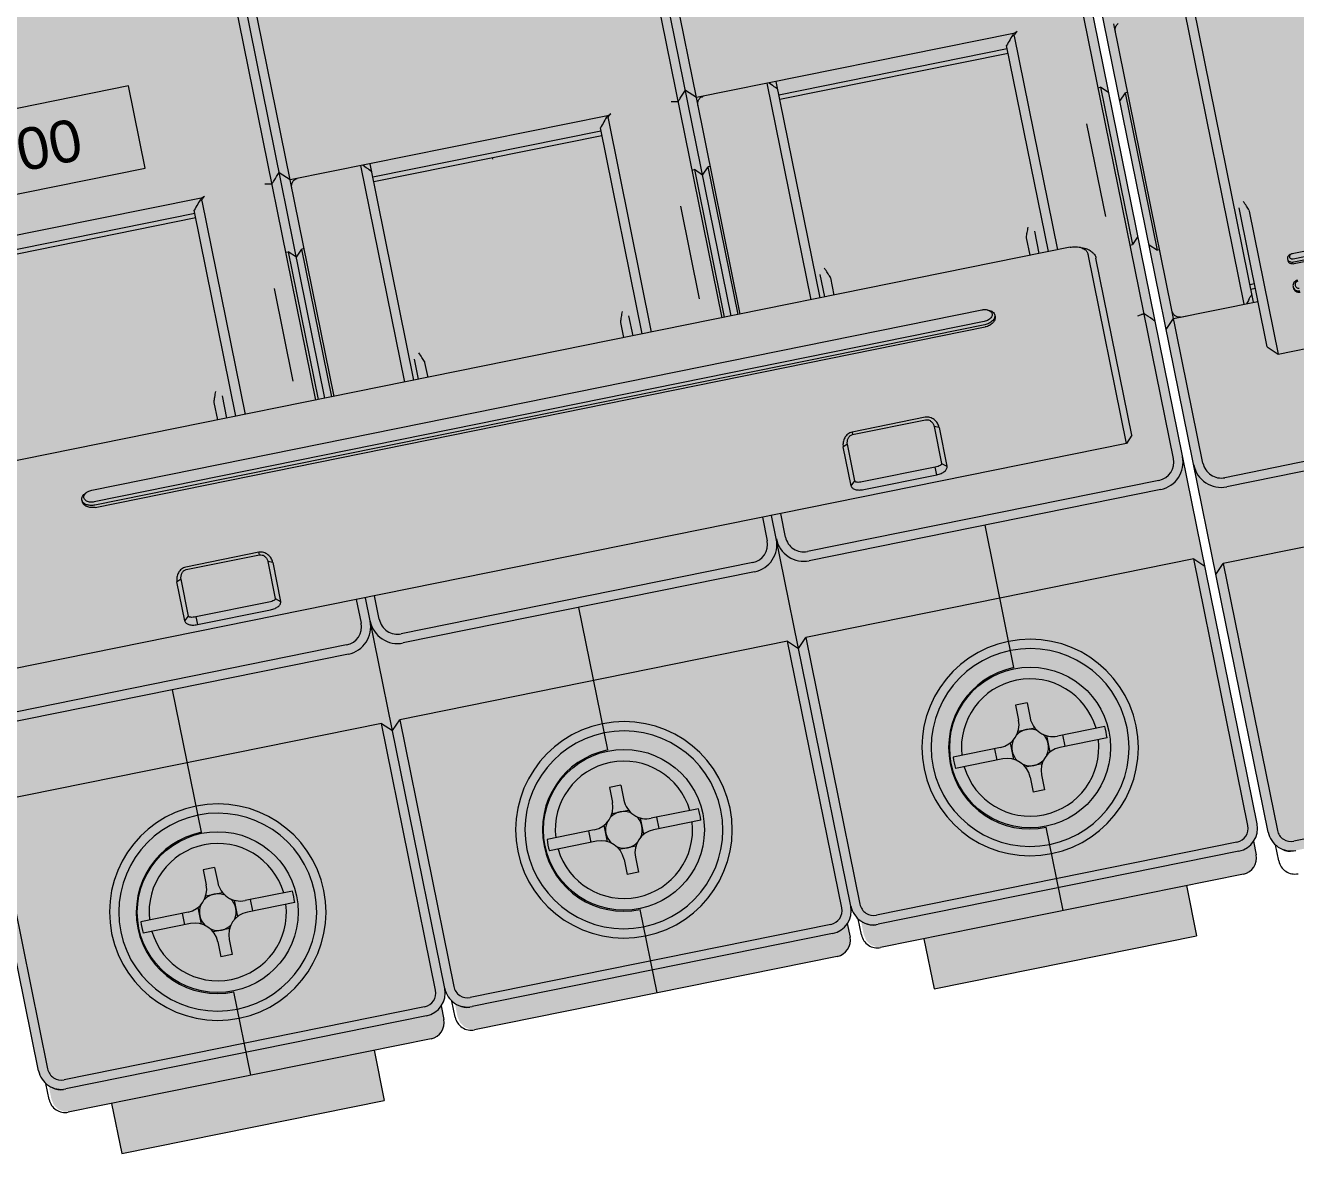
# Model space of a CAD drawing. Header units: millimetres. Extents: x -143 to 904, y -11 to 956.
# Drawn here: x 81.1 to 149.3, y 673.2 to 733.8 of the extents above; entities that cross this region are included whole.
import ezdxf
from ezdxf.enums import TextEntityAlignment as Align

# ---------------------------------------------------------------- set-up
doc = ezdxf.new("R2010")
doc.units = ezdxf.units.MM
for name, color, linetype, lineweight, true_color in [('BODY', 7, 'Continuous', 5, 0xf0f1eb), ('DETAILS', 7, 'Continuous', 5, 0x2f373d), ('LEVERS', 7, 'Continuous', 5, 0x2b7ac1), ('MARKING', 7, 'Continuous', 5, 0x2f373d), ('RECESS', 7, 'Continuous', 5, 0x6c747a), ('TERMINALS', 7, 'Continuous', 5, 0xa4adb6)]:
    doc.layers.add(name, color=color, linetype=linetype, lineweight=lineweight, true_color=true_color)
doc.layers.add('CP_DEVICES', color=7, linetype='Continuous')
doc.layers.add('PARAMETERS', color=7, linetype='Continuous', plot=False)
doc.styles.add('BLOCK_ARIAL', font='arial.ttf')

# ---------------------------------------------------------------- blocks, each defined once
blk = doc.blocks.new('AV_3P_54')
at = {"layer": 'BODY', "true_color": 0xf0f1eb}
blk.add_hatch(color=7, dxfattribs=at).paths.add_polyline_path([(14.6, 2.2), (14.6, 0), (3.1, 0), (3.1, 2.2), (1.3, 2.2), (1.03, 2.255), (0.805, 2.405), (0.655, 2.63), (0.6, 2.9), (0.6, 3.4), (0.727, 3.4), (0.59, 3.49), (0.38, 3.81), (0.32, 4), (0.3, 4.2), (0.3, 15.5), (0.3, 20.3), (0.3, 26.24), (0.3, 29.95), (0.3, 36.25), (0.3, 39.96), (0.3, 62.9), (0.32, 63.14), (0.326, 63.16), (0.3, 63.16), (0.3, 67.7), (0.3, 79), (0.32, 79.2), (0.38, 79.39), (0.59, 79.71), (0.6, 79.717), (0.6, 80.3), (0.655, 80.57), (0.805, 80.795), (1.03, 80.945), (1.3, 81), (9.2, 81), (9.2, 81), (17.1, 81), (17.37, 80.945), (17.595, 80.795), (17.745, 80.57), (17.8, 80.3), (17.8, 79.717), (17.81, 79.71), (17.948, 79.5), (17.948, 79.5), (18.02, 79.39), (18.08, 79.2), (18.1, 79), (18.12, 79.2), (18.18, 79.39), (18.39, 79.71), (18.4, 79.717), (18.4, 80.3), (18.455, 80.57), (18.605, 80.795), (18.83, 80.945), (19.1, 81), (27, 81), (27, 81), (34.9, 81), (35.17, 80.945), (35.395, 80.795), (35.545, 80.57), (35.6, 80.3), (35.6, 79.717), (35.61, 79.71), (35.748, 79.5), (35.748, 79.5), (35.82, 79.39), (35.88, 79.2), (35.9, 79), (35.92, 79.2), (35.98, 79.39), (36.052, 79.5), (36.19, 79.71), (36.2, 79.717), (36.2, 80.3), (36.255, 80.57), (36.405, 80.795), (36.63, 80.945), (36.9, 81), (44.8, 81), (52.7, 81), (52.97, 80.945), (53.195, 80.795), (53.345, 80.57), (53.4, 80.3), (53.4, 79.717), (53.41, 79.71), (53.548, 79.5), (53.62, 79.39), (53.68, 79.2), (53.7, 79), (53.7, 67.7), (53.7, 62.9), (53.7, 39.975), (53.7, 39.97), (53.7, 36.25), (53.7, 29.95), (53.7, 26.23), (53.7, 26.225), (53.7, 20.3), (53.7, 15.5), (53.7, 4.2), (53.68, 4), (53.62, 3.81), (53.41, 3.49), (53.4, 3.483), (53.4, 2.9), (53.345, 2.63), (53.195, 2.405), (52.97, 2.255), (52.7, 2.2), (50.9, 2.2), (50.2, 2.2), (50.2, 0), (38.7, 0), (38.7, 2.2), (36.9, 2.2), (36.63, 2.255), (36.405, 2.405), (36.255, 2.63), (36.2, 2.9), (36.2, 3.4), (36.327, 3.4), (36.19, 3.49), (35.98, 3.81), (35.92, 4), (35.9, 4.2), (35.88, 4), (35.82, 3.81), (35.61, 3.49), (35.6, 3.483), (35.6, 2.9), (35.545, 2.63), (35.395, 2.405), (35.17, 2.255), (34.9, 2.2), (27, 2.2), (27, 2.2), (19.1, 2.2), (18.83, 2.255), (18.605, 2.405), (18.455, 2.63), (18.4, 2.9), (18.4, 3.4), (18.527, 3.4), (18.39, 3.49), (18.18, 3.81), (18.12, 4), (18.1, 4.2), (18.08, 4), (18.02, 3.81), (17.81, 3.49), (17.8, 3.483), (17.8, 2.9), (17.745, 2.63), (17.595, 2.405), (17.37, 2.255), (17.1, 2.2), (15.3, 2.2)])
at = {"layer": 'LEVERS'}
blk.add_hatch(color=256, dxfattribs=at).paths.add_polyline_path([(2.25, 29.435), (2.26, 29.475), (2.265, 29.515), (2.28, 29.55), (2.3, 29.59), (2.32, 29.63), (2.34, 29.665), (2.37, 29.7), (2.4, 29.735), (2.435, 29.765), (2.47, 29.8), (2.51, 29.825), (2.555, 29.855), (2.6, 29.885), (2.65, 29.905), (2.695, 29.93), (2.811, 29.978), (2.815, 29.98), (2.865, 30), (2.885, 30.01), (2.905, 30.015), (2.93, 30.025), (2.95, 30.03), (3.025, 30.05), (3.1, 30.065), (3.175, 30.07), (3.25, 30.075), (3.8, 30.075), (4.2, 30.075), (4.4, 30.075), (4.8, 30.075), (13.4, 30.075), (13.8, 30.075), (14.2, 30.075), (14.6, 30.075), (17.7, 30.075), (17.8, 30.075), (18.1, 30.075), (18.4, 30.075), (18.5, 30.075), (21.6, 30.075), (22, 30.075), (22.2, 30.075), (22.6, 30.075), (31.2, 30.075), (31.6, 30.075), (32, 30.075), (32.4, 30.075), (35.5, 30.075), (35.6, 30.075), (35.9, 30.075), (36.2, 30.075), (36.3, 30.075), (39.4, 30.075), (39.8, 30.075), (40, 30.075), (40.4, 30.075), (49, 30.075), (49.4, 30.075), (49.8, 30.075), (50.2, 30.075), (50.75, 30.075), (50.775, 30.075), (50.8, 30.075), (50.825, 30.07), (50.85, 30.07), (50.925, 30.06), (50.995, 30.045), (51.07, 30.025), (51.135, 30), (51.155, 29.995), (51.168, 29.987), (51.305, 29.93), (51.35, 29.905), (51.4, 29.885), (51.445, 29.855), (51.49, 29.825), (51.53, 29.8), (51.565, 29.765), (51.6, 29.735), (51.63, 29.7), (51.66, 29.665), (51.68, 29.63), (51.7, 29.59), (51.72, 29.55), (51.735, 29.515), (51.74, 29.475), (51.75, 29.435), (51.75, 29.395), (51.75, 21.625), (51.45, 21.325), (36.3, 21.325), (35.9, 21.325), (35.5, 21.325), (18.5, 21.325), (18.1, 21.325), (17.7, 21.325), (2.55, 21.325), (2.25, 21.625), (2.25, 26.64), (2.25, 29.395)])
at = {"layer": 'RECESS', "true_color": 0x6c747a}
for points in [[(21.6, 39.56), (21.69, 39.56), (22, 39.56), (32.4, 39.56), (32.42, 39.56), (32.435, 39.565), (32.455, 39.57), (32.475, 39.575), (32.495, 39.58), (32.515, 39.59), (32.54, 39.6), (32.535, 39.595), (32.525, 39.59), (32.525, 39.585), (32.52, 39.585), (32.515, 39.58), (32.495, 39.565), (32.475, 39.545), (32.46, 39.53), (32.44, 39.51), (32.435, 39.5), (32.425, 39.49), (32.42, 39.48), (32.415, 39.465), (32.41, 39.46), (32.405, 39.45), (32.4, 39.44), (32.4, 39.43), (32.4, 30.075), (32, 30.075), (31.6, 30.075), (31.2, 30.075), (22.6, 30.075), (22.2, 30.075), (22, 30.075), (21.6, 30.075), (18.5, 30.075), (18.4, 30.075), (18.1, 30.075), (17.8, 30.075), (17.7, 30.075), (17.7, 36.55), (17.7, 39.56), (17.73, 39.59), (17.755, 39.615), (17.785, 39.645), (17.81, 39.675), (17.885, 39.745), (17.955, 39.82), (18.03, 39.895), (18.1, 39.975), (18.1, 39.96), (18.5, 39.56), (18.77, 39.56), (18.8, 39.56)], [(39.4, 39.56), (39.49, 39.56), (39.8, 39.56), (50.2, 39.56), (50.22, 39.56), (50.235, 39.565), (50.255, 39.57), (50.275, 39.575), (50.295, 39.58), (50.315, 39.59), (50.34, 39.6), (50.335, 39.595), (50.325, 39.59), (50.325, 39.585), (50.32, 39.585), (50.315, 39.58), (50.295, 39.565), (50.275, 39.545), (50.26, 39.53), (50.24, 39.51), (50.235, 39.5), (50.225, 39.49), (50.22, 39.48), (50.215, 39.465), (50.21, 39.46), (50.205, 39.45), (50.2, 39.44), (50.2, 39.43), (50.2, 30.075), (49.8, 30.075), (49.4, 30.075), (49, 30.075), (40.4, 30.075), (40, 30.075), (39.8, 30.075), (39.4, 30.075), (36.3, 30.075), (36.2, 30.075), (35.9, 30.075), (35.6, 30.075), (35.5, 30.075), (35.5, 36.55), (35.5, 39.56), (35.53, 39.59), (35.555, 39.615), (35.585, 39.645), (35.61, 39.675), (35.685, 39.745), (35.755, 39.82), (35.83, 39.895), (35.9, 39.975), (35.9, 39.96), (36.3, 39.56), (36.57, 39.56), (36.6, 39.56)], [(4.2, 30.075), (3.8, 30.075), (3.8, 39.56), (3.89, 39.56), (4.2, 39.56), (14.6, 39.56), (14.62, 39.56), (14.635, 39.565), (14.655, 39.57), (14.675, 39.575), (14.695, 39.58), (14.715, 39.59), (14.74, 39.6), (14.735, 39.595), (14.725, 39.59), (14.725, 39.585), (14.72, 39.585), (14.715, 39.58), (14.695, 39.565), (14.675, 39.545), (14.66, 39.53), (14.64, 39.51), (14.635, 39.5), (14.625, 39.49), (14.62, 39.48), (14.615, 39.465), (14.61, 39.46), (14.605, 39.45), (14.6, 39.44), (14.6, 39.43), (14.6, 30.075), (14.2, 30.075), (13.8, 30.075), (13.4, 30.075), (4.8, 30.075), (4.4, 30.075)]]:
    blk.add_hatch(color=8, dxfattribs=at).paths.add_polyline_path(points)
at = {"layer": 'TERMINALS', "true_color": 0xa4adb6}
for points in [[(10.256, 4.821), (10.107, 4.789), (9.957, 4.762), (9.807, 4.74), (9.656, 4.722), (9.504, 4.71), (9.352, 4.702), (9.2, 4.7), (9.048, 4.702), (8.896, 4.71), (8.744, 4.722), (8.593, 4.74), (8.443, 4.762), (8.293, 4.789), (8.144, 4.821), (7.996, 4.858), (7.85, 4.9), (7.705, 4.947), (7.562, 4.998), (7.42, 5.054), (7.281, 5.114), (7.143, 5.18), (7.008, 5.249), (6.875, 5.323), (6.744, 5.401), (6.617, 5.484), (6.491, 5.57), (6.369, 5.661), (6.25, 5.756), (6.134, 5.854), (6.021, 5.956), (5.912, 6.062), (5.806, 6.171), (5.704, 6.284), (5.605, 6.4), (5.511, 6.519), (5.42, 6.641), (5.334, 6.767), (5.251, 6.894), (5.173, 7.025), (5.099, 7.158), (5.03, 7.293), (4.964, 7.431), (4.904, 7.571), (4.848, 7.712), (4.797, 7.855), (4.75, 8), (4.708, 8.146), (4.671, 8.294), (4.639, 8.443), (4.612, 8.593), (4.59, 8.743), (4.572, 8.894), (4.56, 9.046), (4.552, 9.198), (4.55, 9.35), (4.552, 9.502), (4.56, 9.654), (4.572, 9.806), (4.59, 9.957), (4.612, 10.107), (4.639, 10.257), (4.671, 10.406), (4.708, 10.554), (4.708, 10.554), (4.708, 10.554), (4.75, 10.7), (4.797, 10.845), (4.848, 10.988), (4.904, 11.13), (4.964, 11.269), (5.03, 11.407), (5.099, 11.542), (5.173, 11.675), (5.251, 11.806), (5.334, 11.934), (5.42, 12.059), (5.511, 12.181), (5.606, 12.3), (5.704, 12.416), (5.806, 12.529), (5.912, 12.638), (6.021, 12.744), (6.134, 12.846), (6.25, 12.945), (6.369, 13.039), (6.491, 13.13), (6.617, 13.216), (6.745, 13.299), (6.875, 13.377), (7.008, 13.451), (7.143, 13.521), (7.281, 13.586), (7.421, 13.646), (7.562, 13.702), (7.705, 13.753), (7.85, 13.8), (7.997, 13.842), (8.144, 13.879), (8.293, 13.911), (8.443, 13.938), (8.593, 13.96), (8.744, 13.978), (8.896, 13.99), (9.048, 13.998), (9.2, 14), (9.352, 13.998), (9.504, 13.99), (9.656, 13.978), (9.807, 13.96), (9.958, 13.938), (10.107, 13.911), (10.256, 13.879), (10.404, 13.842), (10.55, 13.8), (10.695, 13.753), (10.838, 13.702), (10.98, 13.646), (11.119, 13.586), (11.257, 13.521), (11.392, 13.451), (11.525, 13.377), (11.656, 13.299), (11.783, 13.216), (11.909, 13.13), (12.031, 13.039), (12.15, 12.945), (12.266, 12.846), (12.379, 12.744), (12.488, 12.638), (12.594, 12.529), (12.696, 12.416), (12.795, 12.3), (12.889, 12.181), (12.98, 12.059), (13.066, 11.934), (13.149, 11.806), (13.227, 11.675), (13.301, 11.542), (13.371, 11.407), (13.436, 11.269), (13.496, 11.13), (13.552, 10.988), (13.603, 10.845), (13.65, 10.7), (13.692, 10.554), (13.729, 10.406), (13.761, 10.257), (13.788, 10.108), (13.81, 9.957), (13.828, 9.806), (13.84, 9.654), (13.848, 9.502), (13.85, 9.35), (13.848, 9.198), (13.84, 9.046), (13.828, 8.894), (13.81, 8.743), (13.788, 8.593), (13.761, 8.443), (13.729, 8.294), (13.692, 8.147), (13.65, 8), (13.603, 7.855), (13.552, 7.712), (13.496, 7.571), (13.436, 7.431), (13.371, 7.293), (13.301, 7.158), (13.227, 7.025), (13.149, 6.895), (13.066, 6.767), (12.98, 6.642), (12.889, 6.519), (12.795, 6.4), (12.696, 6.284), (12.594, 6.171), (12.488, 6.062), (12.379, 5.956), (12.266, 5.854), (12.15, 5.756), (12.031, 5.661), (11.909, 5.57), (11.783, 5.484), (11.656, 5.401), (11.525, 5.323), (11.392, 5.249), (11.257, 5.18), (11.119, 5.115), (10.98, 5.054), (10.838, 4.998), (10.695, 4.947), (10.55, 4.9), (10.55, 4.9), (10.55, 4.9), (10.403, 4.858)], [(28.056, 4.821), (27.907, 4.789), (27.757, 4.762), (27.607, 4.74), (27.456, 4.722), (27.304, 4.71), (27.152, 4.702), (27, 4.7), (26.848, 4.702), (26.696, 4.71), (26.544, 4.722), (26.393, 4.74), (26.243, 4.762), (26.093, 4.789), (25.944, 4.821), (25.796, 4.858), (25.65, 4.9), (25.505, 4.947), (25.362, 4.998), (25.22, 5.054), (25.081, 5.114), (24.943, 5.18), (24.808, 5.249), (24.675, 5.323), (24.544, 5.401), (24.417, 5.484), (24.291, 5.57), (24.169, 5.661), (24.05, 5.756), (23.934, 5.854), (23.821, 5.956), (23.712, 6.062), (23.606, 6.171), (23.504, 6.284), (23.405, 6.4), (23.311, 6.519), (23.22, 6.641), (23.134, 6.767), (23.051, 6.894), (22.973, 7.025), (22.899, 7.158), (22.83, 7.293), (22.764, 7.431), (22.704, 7.571), (22.648, 7.712), (22.597, 7.855), (22.55, 8), (22.508, 8.146), (22.471, 8.294), (22.439, 8.443), (22.412, 8.593), (22.39, 8.743), (22.372, 8.894), (22.36, 9.046), (22.352, 9.198), (22.35, 9.35), (22.352, 9.502), (22.36, 9.654), (22.372, 9.806), (22.39, 9.957), (22.412, 10.107), (22.439, 10.257), (22.471, 10.406), (22.508, 10.554), (22.508, 10.554), (22.508, 10.554), (22.55, 10.7), (22.597, 10.845), (22.648, 10.988), (22.704, 11.13), (22.764, 11.269), (22.83, 11.407), (22.899, 11.542), (22.973, 11.675), (23.051, 11.806), (23.134, 11.934), (23.22, 12.059), (23.311, 12.181), (23.406, 12.3), (23.504, 12.416), (23.606, 12.529), (23.712, 12.638), (23.821, 12.744), (23.934, 12.846), (24.05, 12.945), (24.169, 13.039), (24.291, 13.13), (24.417, 13.216), (24.545, 13.299), (24.675, 13.377), (24.808, 13.451), (24.943, 13.521), (25.081, 13.586), (25.221, 13.646), (25.362, 13.702), (25.505, 13.753), (25.65, 13.8), (25.797, 13.842), (25.944, 13.879), (26.093, 13.911), (26.243, 13.938), (26.393, 13.96), (26.544, 13.978), (26.696, 13.99), (26.848, 13.998), (27, 14), (27.152, 13.998), (27.304, 13.99), (27.456, 13.978), (27.607, 13.96), (27.758, 13.938), (27.907, 13.911), (28.056, 13.879), (28.204, 13.842), (28.35, 13.8), (28.495, 13.753), (28.638, 13.702), (28.78, 13.646), (28.919, 13.586), (29.057, 13.521), (29.192, 13.451), (29.325, 13.377), (29.456, 13.299), (29.583, 13.216), (29.709, 13.13), (29.831, 13.039), (29.95, 12.945), (30.066, 12.846), (30.179, 12.744), (30.288, 12.638), (30.394, 12.529), (30.496, 12.416), (30.595, 12.3), (30.689, 12.181), (30.78, 12.059), (30.866, 11.934), (30.949, 11.806), (31.027, 11.675), (31.101, 11.542), (31.171, 11.407), (31.236, 11.269), (31.296, 11.13), (31.352, 10.988), (31.403, 10.845), (31.45, 10.7), (31.492, 10.554), (31.529, 10.406), (31.561, 10.257), (31.588, 10.108), (31.61, 9.957), (31.628, 9.806), (31.64, 9.654), (31.648, 9.502), (31.65, 9.35), (31.648, 9.198), (31.64, 9.046), (31.628, 8.894), (31.61, 8.743), (31.588, 8.593), (31.561, 8.443), (31.529, 8.294), (31.492, 8.147), (31.45, 8), (31.403, 7.855), (31.352, 7.712), (31.296, 7.571), (31.236, 7.431), (31.171, 7.293), (31.101, 7.158), (31.027, 7.025), (30.949, 6.895), (30.866, 6.767), (30.78, 6.642), (30.689, 6.519), (30.595, 6.4), (30.496, 6.284), (30.394, 6.171), (30.288, 6.062), (30.179, 5.956), (30.066, 5.854), (29.95, 5.756), (29.831, 5.661), (29.709, 5.57), (29.583, 5.484), (29.456, 5.401), (29.325, 5.323), (29.192, 5.249), (29.057, 5.18), (28.919, 5.115), (28.78, 5.054), (28.638, 4.998), (28.495, 4.947), (28.35, 4.9), (28.35, 4.9), (28.35, 4.9), (28.203, 4.858)], [(46.003, 4.858), (45.856, 4.821), (45.707, 4.789), (45.557, 4.762), (45.407, 4.74), (45.256, 4.722), (45.104, 4.71), (44.952, 4.702), (44.8, 4.7), (44.648, 4.702), (44.496, 4.71), (44.344, 4.722), (44.193, 4.74), (44.043, 4.762), (43.893, 4.789), (43.744, 4.821), (43.596, 4.858), (43.45, 4.9), (43.305, 4.947), (43.162, 4.998), (43.02, 5.054), (42.881, 5.114), (42.743, 5.18), (42.608, 5.249), (42.475, 5.323), (42.344, 5.401), (42.217, 5.484), (42.091, 5.57), (41.969, 5.661), (41.85, 5.756), (41.734, 5.854), (41.621, 5.956), (41.512, 6.062), (41.406, 6.171), (41.304, 6.284), (41.205, 6.4), (41.111, 6.519), (41.02, 6.641), (40.934, 6.767), (40.851, 6.894), (40.773, 7.025), (40.699, 7.158), (40.63, 7.293), (40.564, 7.431), (40.504, 7.571), (40.448, 7.712), (40.397, 7.855), (40.35, 8), (40.308, 8.146), (40.271, 8.294), (40.239, 8.443), (40.212, 8.593), (40.19, 8.743), (40.172, 8.894), (40.16, 9.046), (40.152, 9.198), (40.15, 9.35), (40.152, 9.502), (40.16, 9.654), (40.172, 9.806), (40.19, 9.957), (40.212, 10.107), (40.239, 10.257), (40.271, 10.406), (40.308, 10.554), (40.308, 10.554), (40.308, 10.554), (40.35, 10.7), (40.397, 10.845), (40.448, 10.988), (40.504, 11.13), (40.564, 11.269), (40.63, 11.407), (40.699, 11.542), (40.773, 11.675), (40.851, 11.806), (40.934, 11.934), (41.02, 12.059), (41.111, 12.181), (41.206, 12.3), (41.304, 12.416), (41.406, 12.529), (41.512, 12.638), (41.621, 12.744), (41.734, 12.846), (41.85, 12.945), (41.969, 13.039), (42.091, 13.13), (42.217, 13.216), (42.345, 13.299), (42.475, 13.377), (42.608, 13.451), (42.743, 13.521), (42.881, 13.586), (43.021, 13.646), (43.162, 13.702), (43.305, 13.753), (43.45, 13.8), (43.597, 13.842), (43.744, 13.879), (43.893, 13.911), (44.043, 13.938), (44.193, 13.96), (44.344, 13.978), (44.496, 13.99), (44.648, 13.998), (44.8, 14), (44.952, 13.998), (45.104, 13.99), (45.256, 13.978), (45.407, 13.96), (45.558, 13.938), (45.707, 13.911), (45.856, 13.879), (46.004, 13.842), (46.15, 13.8), (46.295, 13.753), (46.438, 13.702), (46.58, 13.646), (46.719, 13.586), (46.857, 13.521), (46.992, 13.451), (47.125, 13.377), (47.256, 13.299), (47.383, 13.216), (47.509, 13.13), (47.631, 13.039), (47.75, 12.945), (47.866, 12.846), (47.979, 12.744), (48.088, 12.638), (48.194, 12.529), (48.296, 12.416), (48.395, 12.3), (48.489, 12.181), (48.58, 12.059), (48.666, 11.934), (48.749, 11.806), (48.827, 11.675), (48.901, 11.542), (48.971, 11.407), (49.036, 11.269), (49.096, 11.13), (49.152, 10.988), (49.203, 10.845), (49.25, 10.7), (49.292, 10.554), (49.329, 10.406), (49.361, 10.257), (49.388, 10.108), (49.41, 9.957), (49.428, 9.806), (49.44, 9.654), (49.448, 9.502), (49.45, 9.35), (49.448, 9.198), (49.44, 9.046), (49.428, 8.894), (49.41, 8.743), (49.388, 8.593), (49.361, 8.443), (49.329, 8.294), (49.292, 8.147), (49.25, 8), (49.203, 7.855), (49.152, 7.712), (49.096, 7.571), (49.036, 7.431), (48.971, 7.293), (48.901, 7.158), (48.827, 7.025), (48.749, 6.895), (48.666, 6.767), (48.58, 6.642), (48.489, 6.519), (48.395, 6.4), (48.296, 6.284), (48.194, 6.171), (48.088, 6.062), (47.979, 5.956), (47.866, 5.854), (47.75, 5.756), (47.631, 5.661), (47.509, 5.57), (47.383, 5.484), (47.256, 5.401), (47.125, 5.323), (46.992, 5.249), (46.857, 5.18), (46.719, 5.115), (46.58, 5.054), (46.438, 4.998), (46.295, 4.947), (46.15, 4.9), (46.15, 4.9), (46.15, 4.9)]]:
    blk.add_hatch(color=253, dxfattribs=at).paths.add_polyline_path(points)
at = {"layer": 'DETAILS', "color": 250, "linetype": 'ByBlock', "lineweight": 5, "true_color": 0x2f373d}
for p, q in [((53.7, 4.2), (53.7, 79)), ((0.3, 4.2), (0.3, 62.9)), ((17.7, 30.075), (17.7, 62.9)), ((18.1, 30.075), (18.1, 62.9)), ((18.5, 39.56), (18.5, 62.9)), ((35.5, 30.075), (35.5, 62.9)), ((35.9, 30.075), (35.9, 62.9)), ((36.3, 39.56), (36.3, 62.9)), ((53.3, 20.3), (53.3, 62.9)), ((18.5, 39.56), (18.1, 39.96)), ((36.3, 39.56), (35.9, 39.96)), ((14.6, 39.56), (0.7, 39.56)), ((14.6, 39.432), (14.6, 30.075)), ((17.7, 39.56), (17.674, 39.56)), ((17.7, 39.56), (17.7, 39.56)), ((32.4, 39.56), (18.5, 39.56)), ((18.5, 30.075), (18.5, 39.56)), ((21.6, 30.075), (21.6, 39.56)), ((21.691, 39.56), (21.802, 39.435)), ((21.802, 39.435), (21.828, 39.407)), ((22, 30.075), (22, 39.56)), ((32.4, 39.432), (32.4, 30.075)), ((35.5, 39.56), (35.474, 39.56)), ((35.5, 39.56), (35.5, 39.56)), ((36.3, 30.075), (36.3, 39.56)), ((50.2, 39.56), (36.3, 39.56)), ((39.4, 30.075), (39.4, 39.56)), ((39.491, 39.56), (39.602, 39.435)), ((39.602, 39.435), (39.628, 39.407)), ((39.8, 30.075), (39.8, 39.56)), ((50.2, 39.432), (50.2, 30.075)), ((4.2, 38.981), (14.2, 38.981)), ((4.2, 38.78), (14.2, 38.78)), ((9.4, 38.756), (9.4, 38.78)), ((14.2, 30.075), (14.2, 39.104)), ((22, 38.981), (32, 38.981)), ((22, 38.78), (32, 38.78)), ((27.2, 38.711), (27.2, 38.78)), ((32, 30.075), (32, 39.104)), ((39.8, 38.981), (49.8, 38.981)), ((39.8, 38.78), (49.8, 38.78)), ((45, 38.756), (45, 38.78)), ((49.8, 30.075), (49.8, 39.104)), ((17.7, 36.55), (17.8, 36.55)), ((18.1, 36.25), (17.8, 36.55)), ((17.8, 36.55), (17.8, 30.075)), ((18.1, 36.25), (18.4, 36.55)), ((18.5, 36.55), (18.4, 36.55)), ((18.4, 30.075), (18.4, 36.55)), ((35.5, 36.55), (35.6, 36.55)), ((35.6, 36.55), (35.6, 30.075)), ((35.9, 36.25), (35.6, 36.55)), ((35.9, 36.25), (36.2, 36.55)), ((36.2, 30.075), (36.2, 36.55)), ((36.3, 36.55), (36.2, 36.55)), ((53.3, 36.55), (53.4, 36.55)), ((53.4, 36.55), (53.4, 29.65)), ((53.7, 36.25), (53.4, 36.55)), ((16.9, 35.129), (16.9, 31.071)), ((34.7, 35.129), (34.7, 31.071)), ((52.5, 35.129), (52.5, 31.071)), ((13.4, 30.075), (13.4, 30.834)), ((13.8, 30.075), (13.8, 31.052)), ((22.2, 30.075), (22.2, 30.954)), ((22.6, 30.733), (22.6, 30.075)), ((31.2, 30.075), (31.2, 30.733)), ((31.6, 30.075), (31.6, 30.954)), ((40, 30.075), (40, 31.052)), ((40.4, 30.834), (40.4, 30.075)), ((49, 30.075), (49, 30.834)), ((49.4, 30.075), (49.4, 31.052)), ((50.75, 30.075), (3.25, 30.075)), ((51.137, 30), (51.303, 29.929)), ((51.45, 21.327), (51.45, 29.626)), ((53.3, 29.65), (53.4, 29.65)), ((53.7, 29.95), (53.4, 29.65)), ((51.75, 21.627), (51.75, 29.396)), ((7, 27.858), (7, 27.786)), ((7.5, 28.191), (46.5, 28.191)), ((47, 27.858), (47, 27.786)), ((46.5, 27.678), (7.5, 27.678)), ((46.5, 27.538), (7.5, 27.538)), ((7.5, 27.439), (46.5, 27.439)), ((53.277, 26.64), (53.3, 26.64)), ((14, 24.149), (10.8, 24.149)), ((10.8, 24.041), (14, 24.041)), ((14, 24.041), (14, 24.149)), ((43.2, 24.149), (40, 24.149)), ((40, 24.149), (40, 24.041)), ((40, 24.041), (43.2, 24.041)), ((10.5, 23.68), (10.3, 23.605)), ((10.3, 21.899), (10.3, 23.604)), ((10.5, 22.067), (10.5, 23.68)), ((14.5, 23.605), (14.3, 23.68)), ((14.3, 23.68), (14.3, 22.067)), ((14.5, 23.604), (14.5, 21.899)), ((39.7, 23.68), (39.5, 23.605)), ((39.5, 21.899), (39.5, 23.604)), ((39.7, 22.067), (39.7, 23.68)), ((43.5, 23.68), (43.5, 22.067)), ((43.7, 23.605), (43.5, 23.68)), ((43.7, 23.604), (43.7, 21.899)), ((10.3, 21.899), (10.5, 22.067)), ((14, 21.967), (10.8, 21.967)), ((10.8, 21.967), (10.8, 21.63)), ((14.3, 22.067), (14.5, 21.899)), ((39.5, 21.899), (39.7, 22.067)), ((43.2, 21.967), (40, 21.967)), ((43.2, 21.63), (43.2, 21.967)), ((43.5, 22.067), (43.7, 21.899)), ((51.45, 21.327), (2.55, 21.327)), ((10.8, 21.63), (14, 21.63)), ((17.7, 21.327), (17.7, 20.3)), ((18.1, 4.2), (18.1, 21.327)), ((18.5, 20.3), (18.5, 21.327)), ((35.5, 21.327), (35.5, 20.3)), ((35.9, 4.2), (35.9, 21.327)), ((36.3, 20.3), (36.3, 21.327)), ((40, 21.63), (43.2, 21.63)), ((51.75, 21.627), (51.45, 21.327)), ((16.9, 19.5), (1.5, 19.5)), ((16.9, 19.1), (1.5, 19.1)), ((9.2, 12.85), (9.2, 19.1)), ((34.7, 19.5), (19.3, 19.5)), ((34.7, 19.1), (19.3, 19.1)), ((27, 12.85), (27, 19.1)), ((52.5, 19.5), (37.1, 19.5)), ((52.5, 19.1), (37.1, 19.1)), ((44.8, 12.85), (44.8, 19.1)), ((17.7, 15.9), (0.7, 15.9)), ((0.7, 15.9), (0.7, 4.2)), ((17.7, 15.9), (18.1, 15.5)), ((17.7, 4.2), (17.7, 15.9)), ((18.1, 15.5), (18.5, 15.9)), ((35.5, 15.9), (18.5, 15.9)), ((18.5, 15.9), (18.5, 4.2)), ((35.5, 15.9), (35.9, 15.5)), ((35.5, 4.2), (35.5, 15.9)), ((35.9, 15.5), (36.3, 15.9)), ((53.3, 15.9), (36.3, 15.9)), ((36.3, 15.9), (36.3, 4.2)), ((53.3, 4.2), (53.3, 15.9)), ((53.3, 15.9), (53.7, 15.5)), ((9.45, 11.253), (8.95, 11.253)), ((8.95, 11.253), (8.95, 10.6)), ((9.45, 11.253), (9.45, 10.6)), ((27.25, 11.253), (26.75, 11.253)), ((26.75, 11.253), (26.75, 10.6)), ((27.25, 11.253), (27.25, 10.6)), ((45.05, 11.253), (44.55, 11.253)), ((44.55, 11.253), (44.55, 10.6)), ((45.05, 11.253), (45.05, 10.6)), ((8.838, 10.139), (9.562, 10.139)), ((26.638, 10.139), (27.362, 10.139)), ((44.438, 10.139), (45.162, 10.139)), ((7.95, 9.6), (5.88, 9.6)), ((7.709, 9.1), (7.709, 9.6)), ((8.411, 8.988), (8.411, 9.712)), ((9.989, 9.712), (9.989, 8.988)), ((12.52, 9.6), (10.45, 9.6)), ((10.691, 9.1), (10.691, 9.6)), ((25.75, 9.6), (23.68, 9.6)), ((25.509, 9.1), (25.509, 9.6)), ((26.211, 8.988), (26.211, 9.712)), ((27.789, 9.712), (27.789, 8.988)), ((30.32, 9.6), (28.25, 9.6)), ((28.491, 9.1), (28.491, 9.6)), ((43.55, 9.6), (41.48, 9.6)), ((43.309, 9.1), (43.309, 9.6)), ((44.011, 8.988), (44.011, 9.712)), ((45.589, 9.712), (45.589, 8.988)), ((48.12, 9.6), (46.05, 9.6)), ((46.291, 9.1), (46.291, 9.6)), ((7.95, 9.1), (5.88, 9.1)), ((12.52, 9.1), (10.45, 9.1)), ((25.75, 9.1), (23.68, 9.1)), ((30.32, 9.1), (28.25, 9.1)), ((43.55, 9.1), (41.48, 9.1)), ((48.12, 9.1), (46.05, 9.1)), ((9.562, 8.561), (8.838, 8.561)), ((27.362, 8.561), (26.638, 8.561)), ((45.162, 8.561), (44.438, 8.561)), ((8.95, 8.1), (8.95, 7.447)), ((9.45, 8.1), (9.45, 7.447)), ((26.75, 8.1), (26.75, 7.447)), ((27.25, 8.1), (27.25, 7.447)), ((44.55, 8.1), (44.55, 7.447)), ((45.05, 8.1), (45.05, 7.447)), ((9.45, 7.447), (8.95, 7.447)), ((27.25, 7.447), (26.75, 7.447)), ((45.05, 7.447), (44.55, 7.447)), ((9.2, 2.2), (9.2, 5.85)), ((27, 2.2), (27, 5.85)), ((44.8, 2.2), (44.8, 5.85)), ((0.5, 2.9), (0.5, 3.603)), ((17.1, 3.6), (1.3, 3.6)), ((17.8, 3.503), (17.8, 2.9)), ((18.3, 2.9), (18.3, 3.603)), ((34.9, 3.6), (19.1, 3.6)), ((35.6, 3.503), (35.6, 2.9)), ((36.1, 2.9), (36.1, 3.603)), ((52.7, 3.6), (36.9, 3.6)), ((53.4, 3.503), (53.4, 2.9)), ((17.1, 3.2), (1.3, 3.2)), ((34.9, 3.2), (19.1, 3.2)), ((52.7, 3.2), (36.9, 3.2)), ((17.1, 2.2), (1.2, 2.2)), ((3.1, 2.2), (3.1, 0)), ((14.6, 2.2), (14.6, 0)), ((34.9, 2.2), (19, 2.2)), ((52.7, 2.2), (36.8, 2.2)), ((38.7, 2.2), (38.7, 0)), ((50.2, 2.2), (50.2, 0)), ((3.1, 0), (14.6, 0)), ((38.7, 0), (50.2, 0))]:
    blk.add_line(p, q, dxfattribs=at)
for centre in [(9.2, 9.35), (27, 9.35), (44.8, 9.35)]:
    blk.add_circle(centre, 3.455, dxfattribs=at)
for centre, radius, start, end in [((69.083, -8.679), 72.769, 138.47872, 138.95623), ((0.633, 56.632), 24.14, -45.0088, -44.6317), ((-37.695, -13.677), 79.755, 41.54088, 41.72705), ((86.883, -8.679), 72.769, 138.47872, 138.95623), ((18.433, 56.632), 24.14, -45.0088, -44.6317), ((-19.895, -13.677), 79.755, 41.54088, 41.72705), ((104.683, -8.679), 72.769, 138.47872, 138.95623), ((16.9, 20.3), 1.2, -90, 0), ((16.9, 20.3), 0.8, -90, 0), ((19.3, 20.3), 1.2, 180, -90), ((19.3, 20.3), 0.8, 180, -90), ((34.7, 20.3), 1.2, -90, 0), ((34.7, 20.3), 0.8, -90, 0), ((37.1, 20.3), 1.2, 180, -90), ((37.1, 20.3), 0.8, 180, -90), ((52.5, 20.3), 1.2, -90, 0), ((52.5, 20.3), 0.8, -90, 0), ((9.2, 9.35), 4.65, 90.0009, -90.0009), ((9.2, 9.35), 4.65, -90, 90), ((27, 9.35), 4.65, 90.0009, -90.0009), ((27, 9.35), 4.65, -90, 90), ((44.8, 9.35), 4.65, 90.0009, -90.0009), ((44.8, 9.35), 4.65, -90, 90), ((9.2, 9.35), 4.25, 90.001, -90.001), ((9.2, 9.35), 4.25, -90, 90), ((27, 9.35), 4.25, 90.001, -90.001), ((27, 9.35), 4.25, -90, 90), ((44.8, 9.35), 4.25, 90.001, -90.001), ((44.8, 9.35), 4.25, -90, 90), ((9.2, 9.35), 3.5, 90, -90), ((27, 9.35), 3.5, 90, -90), ((44.8, 9.35), 3.5, 90, -90), ((9.2, 9.35), 2.95, 4.8614, 175.1386), ((27, 9.35), 2.95, 4.8614, 175.1386), ((44.8, 9.35), 2.95, 4.8614, 175.1386), ((7.95, 10.6), 1, -90, 0), ((10.45, 10.6), 1, 180, -90), ((25.75, 10.6), 1, -90, 0), ((28.25, 10.6), 1, 180, -90), ((43.55, 10.6), 1, -90, 0), ((46.05, 10.6), 1, 180, -90), ((9.2, 9.35), 0.789, 55.0391, 124.9609), ((27, 9.35), 0.789, 55.0391, 124.9609), ((44.8, 9.35), 0.789, 55.0391, 124.9609), ((9.2, 9.35), 3.329, 175.6934, -175.6934), ((9.2, 9.35), 0.789, 145.0391, -145.0391), ((9.2, 9.35), 0.789, -34.9609, 34.9609), ((9.2, 9.35), 3.329, -4.3066, 4.3066), ((27, 9.35), 3.329, 175.6934, -175.6934), ((27, 9.35), 0.789, 145.0391, -145.0391), ((27, 9.35), 0.789, -34.9609, 34.9609), ((27, 9.35), 3.329, -4.3066, 4.3066), ((44.8, 9.35), 3.329, 175.6934, -175.6934), ((44.8, 9.35), 0.789, 145.0391, -145.0391), ((44.8, 9.35), 0.789, -34.9609, 34.9609), ((44.8, 9.35), 3.329, -4.3066, 4.3066), ((9.2, 9.35), 2.95, -175.1386, -4.8614), ((7.95, 8.1), 1, 0, 90), ((10.45, 8.1), 1, 90, 180), ((27, 9.35), 2.95, -175.1386, -4.8614), ((25.75, 8.1), 1, 0, 90), ((28.25, 8.1), 1, 90, 180), ((44.8, 9.35), 2.95, -175.1386, -4.8614), ((43.55, 8.1), 1, 0, 90), ((46.05, 8.1), 1, 90, 180), ((9.2, 9.35), 0.789, -124.9609, -55.0391), ((27, 9.35), 0.789, -124.9609, -55.0391), ((44.8, 9.35), 0.789, -124.9609, -55.0391), ((1.3, 4.2), 1, 180, -90), ((1.3, 4.2), 0.6, 180, -90), ((17.1, 4.2), 1, -90, 0), ((17.1, 4.2), 0.6, -90, 0), ((19.1, 4.2), 1, 180, -90), ((19.1, 4.2), 0.6, 180, -90), ((34.9, 4.2), 1, -90, 0), ((34.9, 4.2), 0.6, -90, 0), ((36.9, 4.2), 1, 180, -90), ((36.9, 4.2), 0.6, 180, -90), ((52.7, 4.2), 1, -90, 0), ((52.7, 4.2), 0.6, -90, 0), ((1.2, 3.9), 0.7, -130.3877, -90), ((19, 3.9), 0.7, -130.3877, -90), ((36.8, 3.9), 0.7, -130.3877, -90), ((1.2, 2.9), 0.7, 180, -90), ((17.1, 2.9), 0.7, -90, 0), ((19, 2.9), 0.7, 180, -90), ((34.9, 2.9), 0.7, -90, 0), ((36.8, 2.9), 0.7, 180, -90), ((52.7, 2.9), 0.7, -90, 0)]:
    blk.add_arc(centre, radius, start, end, dxfattribs=at)
for points, start_tangent, end_tangent in [([(17.812, 39.673), (18.1, 39.973)], (0.702438, 0.711745), (0.675361, 0.737487)), ([(35.612, 39.673), (35.9, 39.973)], (0.702438, 0.711745), (0.675361, 0.737487)), ([(14.76, 39.611), (14.673, 39.574), (14.6, 39.56)], (-0.892886, -0.450283), (-1, 0)), ([(14.6, 39.432), (14.613, 39.467), (14.642, 39.508), (14.714, 39.58)], (-0.000001, 1), (0.779463, 0.626449)), ([(14.714, 39.58), (14.726, 39.589), (14.76, 39.611)], (0.779463, 0.626449), (0.892886, 0.450283)), ([(17.4, 39.611), (17.561, 39.578), (17.628, 39.566), (17.677, 39.56)], (0.977632, -0.210321), (0.999991, -0.004183)), ([(18.5, 39.219), (18.523, 39.351), (18.593, 39.466)], (0, 1), (0.677993, 0.735069)), ([(18.593, 39.466), (18.69, 39.536)], (0.677993, 0.735069), (0.914358, 0.404907)), ([(18.69, 39.536), (18.8, 39.56)], (0.914358, 0.404907), (1, 0)), ([(32.56, 39.611), (32.473, 39.574), (32.4, 39.56)], (-0.892886, -0.450283), (-1, 0)), ([(32.4, 39.432), (32.413, 39.467), (32.442, 39.508), (32.514, 39.58)], (-0.000001, 1), (0.779463, 0.626449)), ([(32.514, 39.58), (32.526, 39.589), (32.56, 39.611)], (0.779463, 0.626449), (0.892886, 0.450283)), ([(35.2, 39.611), (35.361, 39.578), (35.428, 39.566), (35.477, 39.56)], (0.977632, -0.210321), (0.999991, -0.004183)), ([(36.3, 39.219), (36.323, 39.351), (36.393, 39.466)], (0, 1), (0.677993, 0.735069)), ([(36.393, 39.466), (36.49, 39.536)], (0.677993, 0.735069), (0.914358, 0.404907)), ([(36.49, 39.536), (36.6, 39.56)], (0.914358, 0.404907), (1, 0)), ([(50.36, 39.611), (50.273, 39.574), (50.2, 39.56)], (-0.892886, -0.450283), (-1, 0)), ([(50.2, 39.432), (50.213, 39.467), (50.242, 39.508), (50.314, 39.58)], (-0.000001, 1), (0.779463, 0.626449)), ([(50.314, 39.58), (50.326, 39.589), (50.36, 39.611)], (0.779463, 0.626449), (0.892886, 0.450283)), ([(13.405, 30.871), (13.433, 30.961), (13.472, 31.065), (13.566, 31.282)], (0.268942, 0.963156), (0.425203, 0.905098)), ([(22.595, 30.771), (22.566, 30.862), (22.528, 30.966), (22.434, 31.183)], (-0.26454, 0.964375), (-0.427017, 0.904244)), ([(31.205, 30.771), (31.233, 30.862), (31.272, 30.966), (31.366, 31.183)], (0.26454, 0.964375), (0.427017, 0.904244)), ([(40.395, 30.871), (40.366, 30.961), (40.328, 31.065), (40.234, 31.282)], (-0.268942, 0.963156), (-0.425203, 0.905098)), ([(49.005, 30.871), (49.033, 30.961), (49.072, 31.065), (49.166, 31.282)], (0.268942, 0.963156), (0.425203, 0.905098)), ([(13.4, 30.834), (13.405, 30.871)], (0, 1), (0.268942, 0.963156)), ([(22.595, 30.771), (22.6, 30.733)], (0.26454, -0.964375), (0, -1)), ([(31.2, 30.733), (31.205, 30.771)], (0, 1), (0.26454, 0.964375)), ([(40.395, 30.871), (40.4, 30.834)], (0.268942, -0.963156), (0, -1)), ([(49, 30.834), (49.005, 30.871)], (0, 1), (0.268942, 0.963156)), ([(50.75, 30.075), (50.852, 30.07), (51.137, 30)], (1, 0), (0.920425, -0.390918)), ([(51.137, 30), (51.201, 29.969), (51.356, 29.851)], (0.920425, -0.390918), (0.670349, -0.742046)), ([(51.303, 29.929), (51.489, 29.827), (51.631, 29.699), (51.72, 29.552), (51.75, 29.396)], (0.920349, -0.391097), (0, -1)), ([(51.356, 29.851), (51.426, 29.743), (51.45, 29.626)], (0.670349, -0.742046), (0, -1)), ([(7, 27.858), (7.015, 27.936), (7.059, 28.009), (7.13, 28.073), (7.224, 28.124)], (0, 1), (0.920397, 0.390985)), ([(7.012, 27.789), (7.007, 27.806), (7, 27.858)], (-0.323915, 0.946086), (0, 1)), ([(7.5, 27.678), (7.3, 27.713), (7.218, 27.753), (7.154, 27.806), (7.114, 27.868), (7.1, 27.934), (7.113, 28), (7.153, 28.061)], (-1, 0), (0.665521, 0.746379)), ([(7.153, 28.061), (7.178, 28.086), (7.279, 28.148)], (0.665521, 0.746379), (0.920158, 0.391546)), ([(7.279, 28.148), (7.33, 28.166), (7.5, 28.191)], (0.920158, 0.391546), (1, 0)), ([(46.5, 28.191), (46.558, 28.188), (46.721, 28.148)], (1, 0), (0.920156, -0.391552)), ([(46.846, 28.063), (46.886, 28.001), (46.9, 27.935), (46.887, 27.869), (46.847, 27.807), (46.783, 27.754), (46.7, 27.713), (46.5, 27.678)], (0.672433, -0.740158), (-1, 0)), ([(47, 27.858), (46.99, 27.795), (46.962, 27.735), (46.854, 27.631), (46.691, 27.562), (46.5, 27.538)], (0, -1), (-1, 0)), ([(46.721, 28.148), (46.758, 28.13), (46.846, 28.063)], (0.920156, -0.391552), (0.672433, -0.740158)), ([(46.776, 28.124), (46.87, 28.073), (46.941, 28.009), (46.985, 27.936), (47, 27.858)], (0.920397, -0.390985), (0, -1)), ([(7.5, 27.439), (7.308, 27.467), (7.146, 27.546), (7.038, 27.659), (7, 27.786)], (-1, 0), (-0.000005, 1)), ([(7.5, 27.538), (7.334, 27.556), (7.187, 27.608), (7.075, 27.689), (7.012, 27.789)], (-1, 0), (-0.323915, 0.946086)), ([(47, 27.786), (46.962, 27.659), (46.854, 27.546), (46.691, 27.467), (46.5, 27.439)], (0.000005, -1), (-1, 0)), ([(53.211, 26.631), (53.164, 26.622), (53, 26.589)], (-0.983358, -0.181676), (-0.977629, -0.210335)), ([(53.277, 26.64), (53.264, 26.639), (53.211, 26.631)], (-0.999996, 0.002845), (-0.983358, -0.181676)), ([(53.7, 26.227), (53.601, 26.333), (53.3, 26.64)], (-0.67535, 0.737498), (-0.707107, 0.707107)), ([(10.8, 24.149), (10.598, 24.1), (10.437, 23.972), (10.335, 23.798), (10.3, 23.604)], (-1, 0.000483), (0.002135, -0.999998)), ([(10.5, 23.68), (10.521, 23.806), (10.581, 23.92), (10.676, 24.006), (10.8, 24.041)], (0.000005, 1), (1, -0.000238)), ([(14.5, 23.604), (14.465, 23.798), (14.363, 23.972), (14.202, 24.1), (14, 24.149)], (0.002031, 0.999998), (-0.999997, -0.002394)), ([(14, 24.041), (14.124, 24.006), (14.219, 23.92), (14.279, 23.806), (14.3, 23.68)], (0.999998, 0.001762), (0, -1)), ([(40, 24.149), (39.798, 24.1), (39.637, 23.972), (39.535, 23.798), (39.5, 23.604)], (-0.999997, 0.002394), (0.002026, -0.999998)), ([(39.7, 23.68), (39.721, 23.806), (39.781, 23.92), (39.876, 24.006), (40, 24.041)], (0, 1), (0.999998, -0.001762)), ([(43.7, 23.604), (43.665, 23.798), (43.563, 23.972), (43.402, 24.1), (43.2, 24.149)], (0.002143, 0.999998), (-1, -0.000483)), ([(43.2, 24.041), (43.324, 24.006), (43.419, 23.92), (43.479, 23.806), (43.5, 23.68)], (1, 0.000238), (0.000005, -1)), ([(10.3, 21.899), (10.309, 21.844), (10.335, 21.793), (10.378, 21.747), (10.437, 21.707), (10.598, 21.651), (10.8, 21.63)], (-0.003109, -0.999995), (1, 0.000987)), ([(10.8, 21.967), (10.676, 21.974), (10.581, 21.993), (10.546, 22.007), (10.521, 22.024), (10.505, 22.044), (10.5, 22.067)], (-0.999998, 0.001773), (0, 1)), ([(14.3, 22.067), (14.295, 22.044), (14.279, 22.024), (14.254, 22.007), (14.219, 21.993), (14.124, 21.974), (14, 21.967)], (-0.000012, -1), (-1, -0.000238)), ([(14, 21.63), (14.202, 21.651), (14.363, 21.707), (14.422, 21.747), (14.465, 21.793), (14.491, 21.844), (14.5, 21.899)], (1, -0.000198), (-0.003319, 0.999994)), ([(39.5, 21.899), (39.509, 21.844), (39.535, 21.793), (39.578, 21.747), (39.637, 21.707), (39.798, 21.651), (40, 21.63)], (-0.003332, -0.999994), (1, 0.000198)), ([(40, 21.967), (39.876, 21.974), (39.781, 21.993), (39.746, 22.007), (39.721, 22.024), (39.705, 22.044), (39.7, 22.067)], (-1, 0.000238), (-0.000012, 1)), ([(43.5, 22.067), (43.495, 22.044), (43.479, 22.024), (43.454, 22.007), (43.419, 21.993), (43.324, 21.974), (43.2, 21.967)], (0, -1), (-0.999998, -0.001773)), ([(43.2, 21.63), (43.402, 21.651), (43.563, 21.707), (43.622, 21.747), (43.665, 21.793), (43.691, 21.844), (43.7, 21.899)], (1, -0.000987), (-0.0031, 0.999995))]:
    blk.add_spline(points, degree=3, dxfattribs=dict(at, start_tangent=start_tangent, end_tangent=end_tangent))
at = {"layer": 'MARKING', "color": 250, "lineweight": 5, "true_color": 0x2f373d}
blk.add_lwpolyline([(2, 41.3), (12.5, 41.3), (12.5, 44.9), (2, 44.9)], close=True, dxfattribs=at)
at = {"layer": 'MARKING', "color": 250, "true_color": 0x2f373d, "style": 'BLOCK_ARIAL'}
for tag, p, height in [('CURVE', (2, 54.7), 3), ('IN_A', (4.5, 54.7), 3), ('UE_V', (2, 52.2), 1.4)]:
    blk.add_attdef(tag, p, '', height=height, dxfattribs=at)
blk.add_attdef('ICN_A', text='', height=1.8, dxfattribs=at).set_placement((7.25, 43.1), align=Align.MIDDLE_CENTER)
at = {"layer": 'PARAMETERS', "color": 250, "true_color": 0x2f373d, "style": 'BLOCK_ARIAL', "flags": 1}
for tag in ['WIDTH_MM', 'STANDARD', 'UIMP_KV', 'DESCRIPTION', 'POLES', 'FREQ_HZ', 'HEIGHT_MM', 'DEPTH_MM', 'ICS_KA', 'ID', 'IP']:
    blk.add_attdef(tag, (2, 20), '', height=0.4, dxfattribs=at)
blk = doc.blocks.new('AV_1P_18')
at = {"layer": 'BODY', "true_color": 0xf0f1eb}
blk.add_hatch(color=7, dxfattribs=at).paths.add_polyline_path([(0.9, 2.77), (0.71, 2.83), (0.39, 3.04), (0.18, 3.36), (0.12, 3.55), (0.1, 3.75), (0.1, 15.05), (0.1, 19.85), (0.1, 25.79), (0.1, 29.5), (0.1, 35.8), (0.1, 39.51), (0.1, 62.45), (0.1, 67.25), (0.1, 78.55), (0.12, 78.75), (0.18, 78.94), (0.39, 79.26), (0.71, 79.47), (0.9, 79.53), (1.1, 79.55), (9, 79.55), (9, 80.55), (16.9, 80.55), (17.17, 80.495), (17.395, 80.345), (17.545, 80.12), (17.6, 79.85), (17.6, 79.267), (17.61, 79.26), (17.82, 78.94), (17.88, 78.75), (17.9, 78.55), (17.9, 67.25), (17.9, 62.45), (17.9, 39.525), (17.9, 39.52), (17.9, 35.8), (17.9, 29.5), (17.9, 25.78), (17.9, 25.775), (17.9, 19.85), (17.9, 15.05), (17.9, 3.75), (17.88, 3.55), (17.82, 3.36), (17.61, 3.04), (17.6, 3.033), (17.6, 2.45), (17.545, 2.18), (17.395, 1.955), (17.17, 1.805), (16.9, 1.75), (14.6, 1.75), (14.6, 0.45), (3.1, 0.45), (3.1, 1.75), (9, 1.75), (9, 2.75), (1.1, 2.75)])
at = {"layer": 'LEVERS'}
blk.add_hatch(color=256, dxfattribs=at).paths.add_polyline_path([(6.015, 23.645), (6.005, 23.645), (5.995, 23.645), (5.98, 23.645), (5.97, 23.65), (5.96, 23.65), (5.955, 23.65), (5.945, 23.655), (5.935, 23.655), (5.925, 23.66), (5.92, 23.66), (5.915, 23.665), (5.91, 23.665), (5.905, 23.67), (5.821, 23.744), (5.82, 23.745), (5.815, 23.75), (5.8, 23.78), (5.8, 23.795), (4.6, 23.795), (4.2, 24.195), (4.2, 26.19), (4, 26.19), (3.69, 26.19), (3.6, 26.19), (3.6, 39.11), (3.69, 39.11), (4, 39.11), (14.4, 39.11), (14.42, 39.11), (14.435, 39.115), (14.455, 39.12), (14.475, 39.125), (14.495, 39.13), (14.515, 39.14), (14.54, 39.15), (14.535, 39.145), (14.525, 39.14), (14.525, 39.135), (14.52, 39.135), (14.515, 39.13), (14.495, 39.115), (14.475, 39.095), (14.46, 39.08), (14.44, 39.06), (14.435, 39.05), (14.425, 39.04), (14.42, 39.03), (14.415, 39.015), (14.41, 39.01), (14.405, 39), (14.4, 38.99), (14.4, 38.98), (14.4, 26.32), (14.4, 26.31), (14.4, 26.305), (14.405, 26.3), (14.405, 26.295), (14.41, 26.29), (14.425, 26.265), (14.44, 26.24), (14.46, 26.22), (14.48, 26.2), (14.5, 26.185), (14.515, 26.165), (14.54, 26.15), (14.515, 26.16), (14.495, 26.17), (14.475, 26.175), (14.455, 26.18), (14.435, 26.185), (14.42, 26.19), (14.4, 26.19), (13.6, 26.19), (13.6, 24.195), (13.2, 23.795), (12, 23.795), (12, 23.78), (11.985, 23.75), (11.98, 23.745), (11.979, 23.744), (11.895, 23.67), (11.89, 23.665), (11.885, 23.665), (11.88, 23.66), (11.87, 23.66), (11.865, 23.655), (11.855, 23.655), (11.845, 23.65), (11.84, 23.65), (11.83, 23.65), (11.82, 23.645), (11.805, 23.645), (11.795, 23.645), (11.785, 23.645), (11.775, 23.645), (11.76, 23.645), (11.75, 23.645), (6.05, 23.645), (6.04, 23.645), (6.025, 23.645)])
at = {"layer": 'DETAILS', "color": 250, "linetype": 'ByBlock', "lineweight": 5, "true_color": 0x2f373d}
for p, q in [((0.1, 3.75), (0.1, 78.55)), ((0.5, 19.85), (0.5, 39.11)), ((3.6, 26.19), (3.6, 39.11)), ((4, 26.19), (4, 39.11)), ((0.1, 35.8), (0.4, 36.1)), ((0.5, 36.1), (0.4, 36.1)), ((0.4, 29.2), (0.4, 36.1)), ((4.2, 24.197), (4.2, 30.294)), ((4.6, 30.064), (4.6, 23.797)), ((0.1, 29.5), (0.4, 29.2)), ((0.5, 29.2), (0.4, 29.2)), ((11.75, 27.9), (6.05, 27.9)), ((5.8, 27.723), (5.8, 27.653)), ((6.05, 27.685), (11.75, 27.685)), ((6.05, 27.544), (11.75, 27.544)), ((6.05, 27.474), (11.75, 27.474)), ((4, 26.97), (4.2, 26.97)), ((4, 26.77), (4.2, 26.77)), ((0.1, 25.79), (0.5, 26.19)), ((0.5, 26.19), (4.2, 26.19)), ((0.8, 26.19), (1.1, 26.19)), ((3.802, 26.315), (3.691, 26.19)), ((3.828, 26.343), (3.802, 26.315)), ((5.8, 26.514), (5.8, 26.468)), ((4.2, 24.197), (4.6, 23.797)), ((4.6, 23.797), (13.2, 23.797)), ((16.7, 19.05), (1.3, 19.05)), ((16.7, 18.65), (1.3, 18.65)), ((0.1, 15.05), (0.5, 15.45)), ((17.5, 15.45), (0.5, 15.45)), ((0.5, 15.45), (0.5, 3.75)), ((0.3, 2.45), (0.3, 3.153)), ((16.9, 3.15), (1.1, 3.15))]:
    blk.add_line(p, q, dxfattribs=at)
for centre, radius, start, end in [((-55.618, 79.358), 79.651, -41.72711, -41.54071), ((1.3, 19.85), 1.2, 180, -90), ((1.3, 19.85), 0.8, 180, -90), ((1.1, 3.75), 1, 180, -90), ((1.1, 3.75), 0.6, 180, -90), ((1, 3.45), 0.7, -130.3877, -90), ((1, 2.45), 0.7, 180, -90)]:
    blk.add_arc(centre, radius, start, end, dxfattribs=at)
for points, start_tangent, end_tangent in [([(0.5, 38.769), (0.523, 38.901), (0.593, 39.016)], (0, 1), (0.677993, 0.735069)), ([(0.593, 39.016), (0.69, 39.086)], (0.677993, 0.735069), (0.914358, 0.404907)), ([(4.595, 30.104), (4.566, 30.197), (4.528, 30.303), (4.434, 30.52)], (-0.25566, 0.966767), (-0.431341, 0.902189)), ([(4.595, 30.104), (4.6, 30.064)], (0.25566, -0.966767), (0, -1)), ([(6.05, 27.901), (5.954, 27.888), (5.873, 27.849), (5.819, 27.791), (5.8, 27.723)], (-1, 0), (0, -1)), ([(6.05, 27.9), (5.993, 27.892), (5.944, 27.868), (5.911, 27.834), (5.9, 27.793), (5.911, 27.752), (5.944, 27.717), (5.993, 27.694), (6.05, 27.685)], (-1, 0), (1, 0)), ([(5.8, 27.723), (5.819, 27.654), (5.873, 27.596), (5.954, 27.558), (6.05, 27.544)], (0, -1), (1, 0)), ([(5.8, 27.653), (5.819, 27.584), (5.873, 27.526), (5.954, 27.488), (6.05, 27.474)], (0, -1), (1, 0)), ([(6.05, 26.742), (5.954, 26.724), (5.873, 26.675), (5.819, 26.601), (5.8, 26.514)], (-1, -0.000175), (-0.000034, -1)), ([(0.593, 26.284), (0.523, 26.399), (0.5, 26.531)], (-0.677993, 0.735069), (0, 1)), ([(0.69, 26.214), (0.593, 26.284)], (-0.914358, 0.404907), (-0.677993, 0.735069)), ([(0.8, 26.19), (0.69, 26.214)], (-1, 0), (-0.914358, 0.404907)), ([(5.8, 26.514), (5.819, 26.425), (5.873, 26.349), (5.954, 26.298), (6.05, 26.28)], (-0.000034, -1), (1, -0.000215)), ([(5.8, 26.468), (5.819, 26.376), (5.873, 26.297), (5.954, 26.243), (6.05, 26.223)], (-0.000034, -1), (1, 0)), ([(6.05, 26.694), (5.993, 26.683), (5.944, 26.652), (5.911, 26.605), (5.9, 26.548), (5.912, 26.49), (5.945, 26.441), (5.993, 26.408), (6.05, 26.397)], (-1, -0.000415), (1, 0.000142))]:
    blk.add_spline(points, degree=3, dxfattribs=dict(at, start_tangent=start_tangent, end_tangent=end_tangent))
at = {"layer": 'MARKING', "color": 250, "true_color": 0x2f373d, "style": 'BLOCK_ARIAL'}
for tag, p, height in [('CURVE', (2, 54.7), 3), ('IN_A', (4.5, 54.7), 3), ('UE_V', (2, 52.2), 1.4)]:
    blk.add_attdef(tag, p, '', height=height, dxfattribs=at)
blk.add_attdef('ICN_A', text='', height=1.8, dxfattribs=at).set_placement((7.25, 43.1), align=Align.MIDDLE_CENTER)
at = {"layer": 'PARAMETERS', "color": 250, "true_color": 0x2f373d, "style": 'BLOCK_ARIAL', "flags": 1}
for tag in ['WIDTH_MM', 'STANDARD', 'UIMP_KV', 'DESCRIPTION', 'POLES', 'FREQ_HZ', 'HEIGHT_MM', 'DEPTH_MM', 'ICS_KA', 'ID', 'IP']:
    blk.add_attdef(tag, (2, 20), '', height=0.4, dxfattribs=at)
blk = doc.blocks.new('CP_LAYOUT_263958312')
at = {"layer": 'CP_DEVICES'}
ref = blk.add_blockref('AV_3P_54', (160.5, 500), dxfattribs=at)
ref.add_attrib('ICN_A', '6000', dxfattribs={"layer": 'MARKING', "color": 250, "true_color": 0x2f373d, "height": 1.8, "style": 'BLOCK_ARIAL'}).set_placement((167.75, 543.1), align=Align.MIDDLE_CENTER)
blk.add_blockref('AV_1P_18', (214.5, 500), dxfattribs=at)

msp = doc.modelspace()

# ---------------------------------------------------------------- block references
at = {"layer": 'CP_DEVICES', "xscale": 1.25, "yscale": 1.25, "rotation": 11.45915590261646}
msp.add_blockref('CP_LAYOUT_263958312', (10, 20), dxfattribs=at)

doc.saveas('drawing.dxf')
